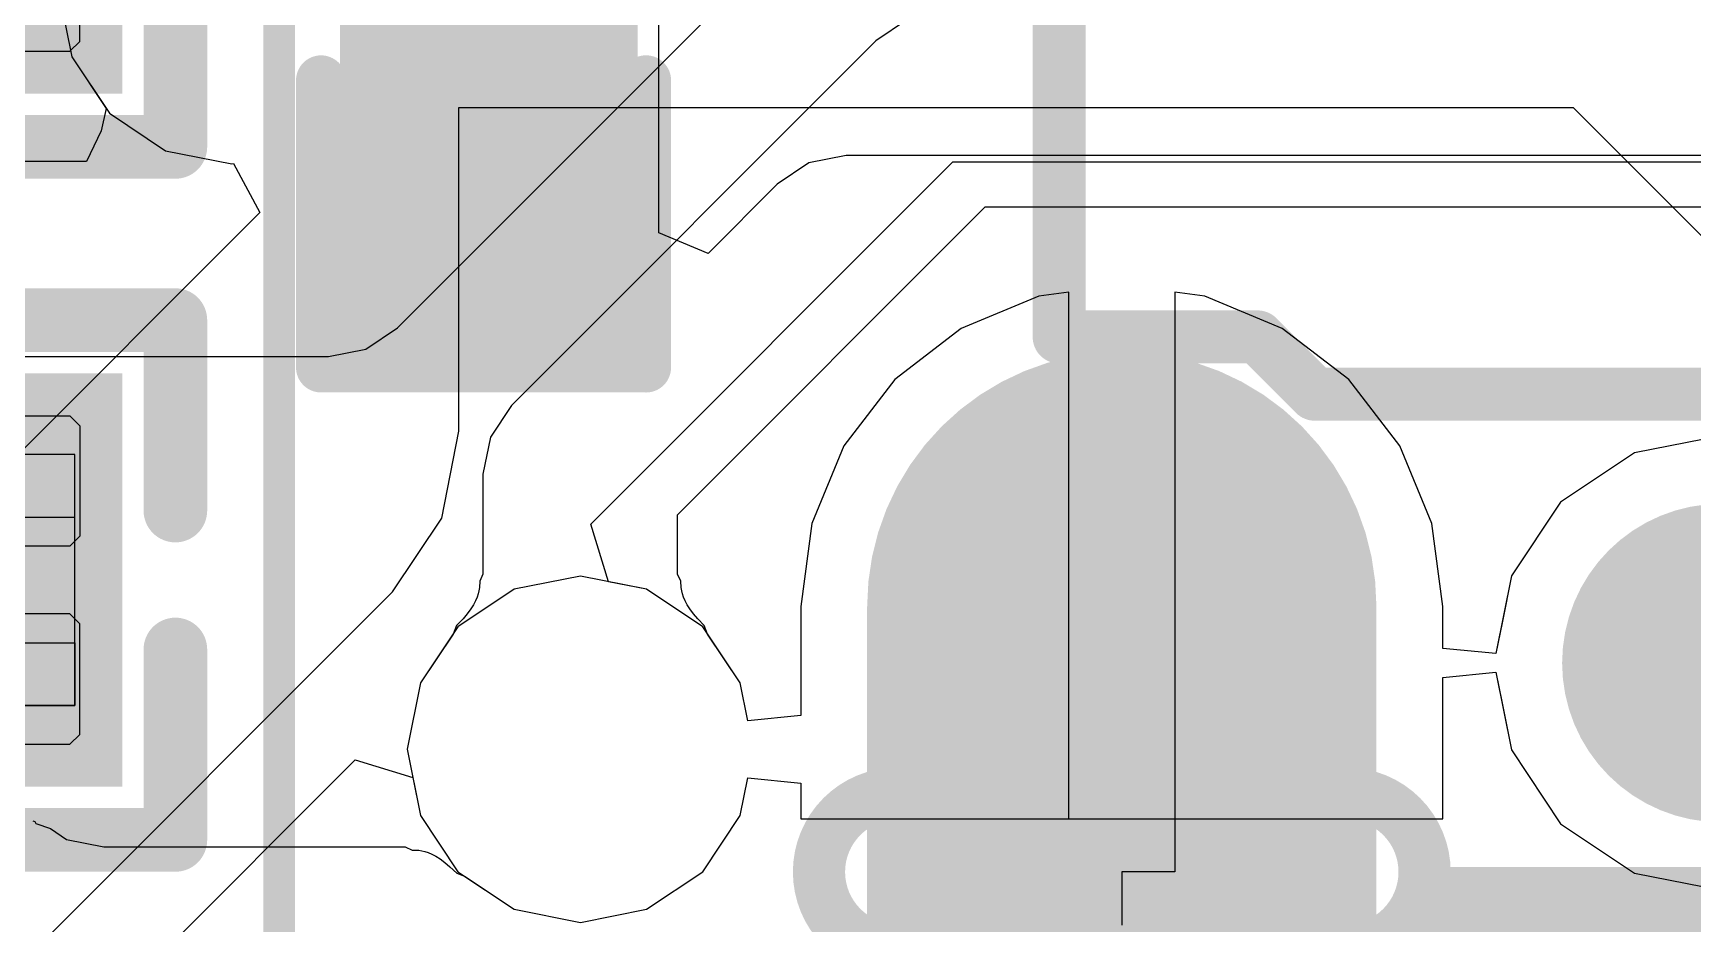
# Model space of a CAD drawing. Header units: millimetres. Extents: x 0 to 11.7, y 0 to 8.3.
# Drawn here: x 5.1485 to 5.3049, y 3.5451 to 3.629 of the extents above; entities that cross this region are included whole.
import ezdxf

# ---------------------------------------------------------------- set-up
doc = ezdxf.new("R2010")
doc.units = ezdxf.units.MM
doc.header["$MEASUREMENT"] = 0
for name, color, linetype in [('BottomLayer', 5, 'Continuous'), ('BottomOverlay', 54, 'Continuous'), ('BottomPaste', 16, 'Continuous'), ('BottomSolder', 6, 'Continuous'), ('ConnectLayer', 7, 'Continuous'), ('Mechanical13', 56, 'Continuous'), ('Mechanical15', 56, 'Continuous'), ('Mechanical4', 56, 'Continuous'), ('Mechanical5', 56, 'Continuous'), ('MidLayer1', 16, 'Continuous'), ('MidLayer2', 76, 'Continuous'), ('MultiLayer', 9, 'Continuous'), ('PadHoleLayer', 156, 'Continuous'), ('TopLayer', 1, 'Continuous'), ('TopOverlay', 2, 'Continuous'), ('TopPaste', 8, 'Continuous'), ('TopSolder', 216, 'Continuous')]:
    doc.layers.add(name, color=color, linetype=linetype)

# ---------------------------------------------------------------- blocks, each defined once
blk = doc.blocks.new('R0201_B_32')
at = {"layer": 'BottomLayer'}
for points in [[(-0.01477, -0.00638), (-0.00284, -0.00638), (-0.01477, 0.00638), (-0.00284, 0.00638)], [(0.00425, -0.00638), (0.01618, -0.00638), (0.00425, 0.00638), (0.01618, 0.00638)]]:
    blk.add_solid(points, dxfattribs=at)
at = {"layer": 'BottomOverlay', "const_width": 0.006}
for points in [[(-0.02377, 0.01538), (-0.00584, 0.01538)], [(-0.02377, 0.01538), (-0.02377, -0.01538)], [(0.00725, 0.01538), (0.02518, 0.01538)], [(0.02518, 0.01538), (0.02518, -0.01538)], [(-0.02377, -0.01538), (-0.00584, -0.01538)], [(0.00725, -0.01538), (0.02518, -0.01538)]]:
    blk.add_lwpolyline(points, dxfattribs=at)
at = {"layer": 'BottomOverlay', "const_width": 0.003}
for points in [[(-0.02527, 0.01538, 1), (-0.02227, 0.01538, 1)], [(-0.02527, 0.01538, 1), (-0.02227, 0.01538, 1)], [(-0.00734, 0.01538, 1), (-0.00434, 0.01538, 1)], [(0.00575, 0.01538, 1), (0.00875, 0.01538, 1)], [(0.02368, 0.01538, 1), (0.02668, 0.01538, 1)], [(0.02368, 0.01538, 1), (0.02668, 0.01538, 1)], [(-0.02527, -0.01538, 1), (-0.02227, -0.01538, 1)], [(-0.02527, -0.01538, 1), (-0.02227, -0.01538, 1)], [(-0.00734, -0.01538, 1), (-0.00434, -0.01538, 1)], [(0.00575, -0.01538, 1), (0.00875, -0.01538, 1)], [(0.02368, -0.01538, 1), (0.02668, -0.01538, 1)], [(0.02368, -0.01538, 1), (0.02668, -0.01538, 1)]]:
    blk.add_lwpolyline(points, format="xyb", close=True, dxfattribs=at)
at = {"layer": 'BottomPaste'}
for p, q in [((-0.01383, 0.00638), (-0.01477, 0.00543)), ((-0.00343, 0.00638), (-0.01383, 0.00638)), ((-0.00248, 0.00543), (-0.00343, 0.00638)), ((0.00389, 0.00543), (0.00484, 0.00638)), ((0.00484, 0.00638), (0.01524, 0.00638)), ((0.01524, 0.00638), (0.01618, 0.00543)), ((-0.01477, 0.00543), (-0.01477, -0.00543)), ((-0.00248, -0.00543), (-0.00248, 0.00543)), ((0.00389, -0.00543), (0.00389, 0.00543)), ((0.01618, 0.00543), (0.01618, -0.00543)), ((-0.01477, -0.00543), (-0.01383, -0.00638)), ((-0.00343, -0.00638), (-0.00248, -0.00543)), ((0.00484, -0.00638), (0.00389, -0.00543)), ((0.01618, -0.00543), (0.01524, -0.00638)), ((-0.01383, -0.00638), (-0.00343, -0.00638)), ((0.01524, -0.00638), (0.00484, -0.00638))]:
    blk.add_line(p, q, dxfattribs=at)
for points in [[(-0.01477, -0.00638), (-0.00284, -0.00638), (-0.01477, 0.00638), (-0.00284, 0.00638)], [(0.00425, -0.00638), (0.01618, -0.00638), (0.00425, 0.00638), (0.01618, 0.00638)]]:
    blk.add_solid(points, dxfattribs=at)
at = {"layer": 'BottomSolder'}
for points in [[(-0.01877, -0.01038), (0.00116, -0.01038), (-0.01877, 0.01038), (0.00116, 0.01038)], [(0.00025, -0.01038), (0.02018, -0.01038), (0.00025, 0.01038), (0.02018, 0.01038)]]:
    blk.add_solid(points, dxfattribs=at)
at = {"layer": 'Mechanical15', "const_width": 0.0001}
blk.add_lwpolyline([(0.01465, 0.006), (0.01665, 0.004)], dxfattribs=at)
at = {"layer": 'Mechanical15', "const_width": 0.00005}
for points in [[(0.01462, 0.006, 1), (0.01467, 0.006, 1)], [(0.01662, 0.004, 1), (0.01667, 0.004, 1)]]:
    blk.add_lwpolyline(points, format="xyb", close=True, dxfattribs=at)
at = {"layer": 'Mechanical4'}
for p, q in [((0.01252, 0.0059), (-0.01111, 0.0059)), ((-0.01111, 0.0059), (-0.01111, -0.00591)), ((0.01252, -0.00591), (0.01252, 0.0059)), ((-0.01111, -0.00591), (0.01252, -0.00591))]:
    blk.add_line(p, q, dxfattribs=at)
at = {"layer": 'Mechanical5'}
for p, q in [((-0.01111, -0.00591), (-0.01111, 0.0059)), ((-0.01111, 0.0059), (-0.0052, 0.0059)), ((-0.0052, 0.0059), (-0.0052, -0.00591)), ((0.01252, 0.0059), (0.00661, 0.0059)), ((0.00661, 0.0059), (0.00661, -0.00591)), ((0.01252, -0.00591), (0.01252, 0.0059)), ((-0.0052, -0.00591), (-0.01111, -0.00591)), ((0.00661, -0.00591), (0.01252, -0.00591))]:
    blk.add_line(p, q, dxfattribs=at)
blk = doc.blocks.new('_0402_B_39')
at = {"layer": 'BottomLayer'}
for points in [[(-0.01164, 0.03202), (-0.01164, 0.0084), (0.00844, 0.03202), (0.00844, 0.0084)], [(-0.01164, -0.00735), (-0.01164, -0.03097), (0.00844, -0.00735), (0.00844, -0.03097)]]:
    blk.add_solid(points, dxfattribs=at)
at = {"layer": 'BottomOverlay', "const_width": 0.00472}
for points in [[(-0.01641, 0.03722), (-0.01641, 0.01019)], [(0.01421, 0.03722), (-0.01641, 0.03722)], [(0.01421, 0.03722), (0.01421, 0.01019)], [(-0.01741, -0.00913), (-0.01741, -0.03616)], [(0.01321, -0.00913), (0.01321, -0.03616)], [(0.01321, -0.03616), (-0.01741, -0.03616)]]:
    blk.add_lwpolyline(points, dxfattribs=at)
at = {"layer": 'BottomOverlay', "const_width": 0.00236}
for points in [[(-0.0176, 0.03722, 1), (-0.01523, 0.03722, 1)], [(-0.0176, 0.03722, 1), (-0.01523, 0.03722, 1)], [(0.01303, 0.03722, 1), (0.01539, 0.03722, 1)], [(0.01303, 0.03722, 1), (0.01539, 0.03722, 1)], [(-0.0176, 0.01019, 1), (-0.01523, 0.01019, 1)], [(0.01303, 0.01019, 1), (0.01539, 0.01019, 1)], [(-0.01859, -0.00913, 1), (-0.01623, -0.00913, 1)], [(0.01203, -0.00913, 1), (0.01439, -0.00913, 1)], [(-0.01859, -0.03616, 1), (-0.01623, -0.03616, 1)], [(-0.01859, -0.03616, 1), (-0.01623, -0.03616, 1)], [(0.01203, -0.03616, 1), (0.01439, -0.03616, 1)], [(0.01203, -0.03616, 1), (0.01439, -0.03616, 1)]]:
    blk.add_lwpolyline(points, format="xyb", close=True, dxfattribs=at)
at = {"layer": 'BottomPaste'}
for points in [[(-0.01164, 0.03202), (-0.01164, 0.0084), (0.00844, 0.03202), (0.00844, 0.0084)], [(-0.01164, -0.00735), (-0.01164, -0.03097), (0.00844, -0.00735), (0.00844, -0.03097)]]:
    blk.add_solid(points, dxfattribs=at)
at = {"layer": 'BottomSolder'}
for points in [[(-0.01564, 0.03602), (-0.01564, 0.0044), (0.01244, 0.03602), (0.01244, 0.0044)], [(-0.01564, -0.00335), (-0.01564, -0.03497), (0.01244, -0.00335), (0.01244, -0.03497)]]:
    blk.add_solid(points, dxfattribs=at)
at = {"layer": 'Mechanical13', "const_width": 0.00394}
for points in [[(0.00916, 0.02056), (-0.01197, 0.02056)], [(-0.01197, 0.02056), (-0.01197, -0.01916)], [(0.00916, 0.02056), (0.00916, -0.01916)], [(0.00916, -0.01916), (-0.01197, -0.01916)]]:
    blk.add_lwpolyline(points, dxfattribs=at)
at = {"layer": 'Mechanical13', "const_width": 0.00197}
for points in [[(-0.01296, 0.02056, 1), (-0.01099, 0.02056, 1)], [(-0.01296, 0.02056, 1), (-0.01099, 0.02056, 1)], [(0.00818, 0.02056, 1), (0.01015, 0.02056, 1)], [(0.00818, 0.02056, 1), (0.01015, 0.02056, 1)], [(-0.01296, -0.01916, 1), (-0.01099, -0.01916, 1)], [(-0.01296, -0.01916, 1), (-0.01099, -0.01916, 1)], [(0.00818, -0.01916, 1), (0.01015, -0.01916, 1)], [(0.00818, -0.01916, 1), (0.01015, -0.01916, 1)]]:
    blk.add_lwpolyline(points, format="xyb", close=True, dxfattribs=at)
at = {"layer": 'Mechanical15', "const_width": 0.00394}
for points in [[(-0.00157, 0.01911), (-0.00157, -0.01829)], [(0.0083, 0.00041), (-0.01151, 0.00041)]]:
    blk.add_lwpolyline(points, dxfattribs=at)
at = {"layer": 'Mechanical15', "const_width": 0.00197}
for points in [[(-0.00255, 0.01911, 1), (-0.00058, 0.01911, 1)], [(-0.01249, 0.00041, 1), (-0.01053, 0.00041, 1)], [(0.00732, 0.00041, 1), (0.00929, 0.00041, 1)], [(-0.00255, -0.01829, 1), (-0.00058, -0.01829, 1)]]:
    blk.add_lwpolyline(points, format="xyb", close=True, dxfattribs=at)
blk = doc.blocks.new('USB_TYPE_C_16PIN_A_55')
at = {"layer": 'BottomLayer', "const_width": 0.04}
blk.add_lwpolyline([(0.11978, -0.16891), (0.06978, -0.16891)], dxfattribs=at)
at = {"layer": 'BottomLayer', "const_width": 0.02}
blk.add_lwpolyline([(0.05978, -0.16891, 1), (0.07978, -0.16891, 1)], format="xyb", close=True, dxfattribs=at)
at = {"layer": 'BottomSolder'}
for points, const_width in [([(0.0731, -0.11241, 1), (0.0771, -0.11241, 1)], 0.004), ([(0.05778, -0.16891, 1), (0.08178, -0.16891, 1)], 0.024), ([(0.10778, -0.16891, 1), (0.13178, -0.16891, 1)], 0.024)]:
    blk.add_lwpolyline(points, format="xyb", close=True, dxfattribs=dict(at, const_width=const_width))
at = {"layer": 'BottomSolder', "const_width": 0.048}
blk.add_lwpolyline([(0.11978, -0.16891), (0.06978, -0.16891)], dxfattribs=at)
at = {"layer": 'MidLayer1', "const_width": 0.04}
blk.add_lwpolyline([(0.11978, -0.16891), (0.06978, -0.16891)], dxfattribs=at)
at = {"layer": 'MidLayer1', "const_width": 0.02}
blk.add_lwpolyline([(0.05978, -0.16891, 1), (0.07978, -0.16891, 1)], format="xyb", close=True, dxfattribs=at)
at = {"layer": 'MidLayer2', "const_width": 0.04}
blk.add_lwpolyline([(0.11978, -0.16891), (0.06978, -0.16891)], dxfattribs=at)
at = {"layer": 'MidLayer2', "const_width": 0.02}
blk.add_lwpolyline([(0.05978, -0.16891, 1), (0.07978, -0.16891, 1)], format="xyb", close=True, dxfattribs=at)
at = {"layer": 'MultiLayer', "const_width": 0.04}
blk.add_lwpolyline([(0.11978, -0.16891), (0.06978, -0.16891)], dxfattribs=at)
at = {"layer": 'MultiLayer', "const_width": 0.02}
blk.add_lwpolyline([(0.05978, -0.16891, 1), (0.07978, -0.16891, 1)], format="xyb", close=True, dxfattribs=at)
at = {"layer": 'PadHoleLayer'}
for points, const_width in [([(0.0676, -0.11241, 1), (0.0826, -0.11241, 1)], 0.015), ([(0.10216, -0.14775), (0.10216, -0.19007, -1), (0.0874, -0.19007), (0.0874, -0.14775, -1)], 0.00492)]:
    blk.add_lwpolyline(points, format="xyb", close=True, dxfattribs=dict(at, const_width=const_width))
at = {"layer": 'TopLayer', "const_width": 0.04}
blk.add_lwpolyline([(0.11978, -0.16891), (0.06978, -0.16891)], dxfattribs=at)
at = {"layer": 'TopLayer', "const_width": 0.02}
blk.add_lwpolyline([(0.05978, -0.16891, 1), (0.07978, -0.16891, 1)], format="xyb", close=True, dxfattribs=at)
at = {"layer": 'TopLayer'}
blk.add_solid([(0.09832, -0.11281), (0.09832, -0.13643), (0.15147, -0.11281), (0.15147, -0.13643)], dxfattribs=at)
at = {"layer": 'TopOverlay', "const_width": 0.005}
for points in [[(0.04978, -0.15072), (0.04978, 0.15542)], [(0.04439, -0.15611), (0.04978, -0.15072)], [(0.04439, -0.17481), (0.04439, -0.15611)], [(0.04439, -0.17481), (-0.02451, -0.17481)]]:
    blk.add_lwpolyline(points, dxfattribs=at)
at = {"layer": 'TopOverlay', "const_width": 0.0025}
for points in [[(0.04853, -0.15072, 1), (0.05103, -0.15072, 1)], [(0.04853, -0.15072, 1), (0.05103, -0.15072, 1)], [(0.04314, -0.15611, 1), (0.04564, -0.15611, 1)], [(0.04314, -0.15611, 1), (0.04564, -0.15611, 1)], [(0.04314, -0.17481, 1), (0.04564, -0.17481, 1)], [(0.04314, -0.17481, 1), (0.04564, -0.17481, 1)]]:
    blk.add_lwpolyline(points, format="xyb", close=True, dxfattribs=at)
at = {"layer": 'TopPaste'}
blk.add_solid([(0.09832, -0.11281), (0.09832, -0.13643), (0.15147, -0.11281), (0.15147, -0.13643)], dxfattribs=at)
at = {"layer": 'TopSolder'}
for points, const_width in [([(0.0731, -0.11241, 1), (0.0771, -0.11241, 1)], 0.004), ([(0.05778, -0.16891, 1), (0.08178, -0.16891, 1)], 0.024), ([(0.10778, -0.16891, 1), (0.13178, -0.16891, 1)], 0.024)]:
    blk.add_lwpolyline(points, format="xyb", close=True, dxfattribs=dict(at, const_width=const_width))
at = {"layer": 'TopSolder', "const_width": 0.048}
blk.add_lwpolyline([(0.11978, -0.16891), (0.06978, -0.16891)], dxfattribs=at)
at = {"layer": 'TopSolder'}
blk.add_solid([(0.09432, -0.1088), (0.09432, -0.14043), (0.15547, -0.1088), (0.15547, -0.14043)], dxfattribs=at)
blk = doc.blocks.new('R0201_B_57')
at = {"layer": 'BottomLayer'}
for points in [[(-0.01477, -0.00638), (-0.00284, -0.00638), (-0.01477, 0.00638), (-0.00284, 0.00638)], [(0.00425, -0.00638), (0.01618, -0.00638), (0.00425, 0.00638), (0.01618, 0.00638)]]:
    blk.add_solid(points, dxfattribs=at)
at = {"layer": 'BottomOverlay', "const_width": 0.006}
for points in [[(-0.02377, 0.01538), (-0.00584, 0.01538)], [(-0.02377, 0.01538), (-0.02377, -0.01538)], [(0.00725, 0.01538), (0.02518, 0.01538)], [(0.02518, 0.01538), (0.02518, -0.01538)], [(-0.02377, -0.01538), (-0.00584, -0.01538)], [(0.00725, -0.01538), (0.02518, -0.01538)]]:
    blk.add_lwpolyline(points, dxfattribs=at)
at = {"layer": 'BottomOverlay', "const_width": 0.003}
for points in [[(-0.02527, 0.01538, 1), (-0.02227, 0.01538, 1)], [(-0.02527, 0.01538, 1), (-0.02227, 0.01538, 1)], [(-0.00734, 0.01538, 1), (-0.00434, 0.01538, 1)], [(0.00575, 0.01538, 1), (0.00875, 0.01538, 1)], [(0.02368, 0.01538, 1), (0.02668, 0.01538, 1)], [(0.02368, 0.01538, 1), (0.02668, 0.01538, 1)], [(-0.02527, -0.01538, 1), (-0.02227, -0.01538, 1)], [(-0.02527, -0.01538, 1), (-0.02227, -0.01538, 1)], [(-0.00734, -0.01538, 1), (-0.00434, -0.01538, 1)], [(0.00575, -0.01538, 1), (0.00875, -0.01538, 1)], [(0.02368, -0.01538, 1), (0.02668, -0.01538, 1)], [(0.02368, -0.01538, 1), (0.02668, -0.01538, 1)]]:
    blk.add_lwpolyline(points, format="xyb", close=True, dxfattribs=at)
at = {"layer": 'BottomPaste'}
for p, q in [((-0.01383, 0.00638), (-0.01477, 0.00543)), ((-0.00343, 0.00638), (-0.01383, 0.00638)), ((-0.00248, 0.00543), (-0.00343, 0.00638)), ((0.00389, 0.00543), (0.00484, 0.00638)), ((0.00484, 0.00638), (0.01524, 0.00638)), ((0.01524, 0.00638), (0.01618, 0.00543)), ((-0.01477, 0.00543), (-0.01477, -0.00543)), ((-0.00248, -0.00543), (-0.00248, 0.00543)), ((0.00389, -0.00543), (0.00389, 0.00543)), ((0.01618, 0.00543), (0.01618, -0.00543)), ((-0.01477, -0.00543), (-0.01383, -0.00638)), ((-0.00343, -0.00638), (-0.00248, -0.00543)), ((0.00484, -0.00638), (0.00389, -0.00543)), ((0.01618, -0.00543), (0.01524, -0.00638)), ((-0.01383, -0.00638), (-0.00343, -0.00638)), ((0.01524, -0.00638), (0.00484, -0.00638))]:
    blk.add_line(p, q, dxfattribs=at)
for points in [[(-0.01477, -0.00638), (-0.00284, -0.00638), (-0.01477, 0.00638), (-0.00284, 0.00638)], [(0.00425, -0.00638), (0.01618, -0.00638), (0.00425, 0.00638), (0.01618, 0.00638)]]:
    blk.add_solid(points, dxfattribs=at)
at = {"layer": 'BottomSolder'}
for points in [[(-0.01877, -0.01038), (0.00116, -0.01038), (-0.01877, 0.01038), (0.00116, 0.01038)], [(0.00025, -0.01038), (0.02018, -0.01038), (0.00025, 0.01038), (0.02018, 0.01038)]]:
    blk.add_solid(points, dxfattribs=at)
at = {"layer": 'Mechanical15', "const_width": 0.0001}
blk.add_lwpolyline([(0.01465, 0.006), (0.01665, 0.004)], dxfattribs=at)
at = {"layer": 'Mechanical15', "const_width": 0.00005}
for points in [[(0.01462, 0.006, 1), (0.01467, 0.006, 1)], [(0.01662, 0.004, 1), (0.01667, 0.004, 1)]]:
    blk.add_lwpolyline(points, format="xyb", close=True, dxfattribs=at)
at = {"layer": 'Mechanical4'}
for p, q in [((0.01252, 0.0059), (-0.01111, 0.0059)), ((-0.01111, 0.0059), (-0.01111, -0.00591)), ((0.01252, -0.00591), (0.01252, 0.0059)), ((-0.01111, -0.00591), (0.01252, -0.00591))]:
    blk.add_line(p, q, dxfattribs=at)
at = {"layer": 'Mechanical5'}
for p, q in [((-0.01111, -0.00591), (-0.01111, 0.0059)), ((-0.01111, 0.0059), (-0.0052, 0.0059)), ((-0.0052, 0.0059), (-0.0052, -0.00591)), ((0.01252, 0.0059), (0.00661, 0.0059)), ((0.00661, 0.0059), (0.00661, -0.00591)), ((0.01252, -0.00591), (0.01252, 0.0059)), ((-0.0052, -0.00591), (-0.01111, -0.00591)), ((0.00661, -0.00591), (0.01252, -0.00591))]:
    blk.add_line(p, q, dxfattribs=at)

msp = doc.modelspace()

# ---------------------------------------------------------------- linework, layer by layer
at = {"layer": 'ConnectLayer'}
for p, q in [((5.18282, 3.60121), (5.22251, 3.6409)), ((5.15089, 3.63297), (5.15213, 3.62673)), ((5.15089, 3.63297), (5.15213, 3.62673)), ((5.20747, 3.61015), (5.20747, 3.63106)), ((5.23089, 3.63025), (5.22792, 3.62826)), ((5.22792, 3.62826), (5.19357, 3.59391)), ((5.15213, 3.62673), (5.15538, 3.62187)), ((5.15213, 3.62673), (5.15567, 3.62144)), ((5.15538, 3.62187), (5.15488, 3.61977)), ((5.15567, 3.62144), (5.16096, 3.6179)), ((5.18862, 3.59149), (5.18862, 3.62196)), ((5.18862, 3.62196), (5.29364, 3.62196)), ((5.29364, 3.62196), (5.31996, 3.59564)), ((5.15488, 3.61977), (5.1535, 3.61687)), ((5.1535, 3.61687), (5.12133, 3.61687)), ((5.16096, 3.6179), (5.16721, 3.61666)), ((5.16721, 3.61666), (5.16737, 3.61669)), ((5.16737, 3.61669), (5.16984, 3.61208)), ((5.20105, 3.58274), (5.23517, 3.61686)), ((5.22159, 3.61675), (5.21862, 3.61476)), ((5.22511, 3.61745), (5.22159, 3.61675)), ((5.35216, 3.61745), (5.22511, 3.61745)), ((5.23517, 3.61686), (5.33389, 3.61686)), ((5.21862, 3.61476), (5.21209, 3.60823)), ((5.16984, 3.61208), (5.11197, 3.55421)), ((5.20923, 3.58362), (5.23821, 3.6126)), ((5.23821, 3.6126), (5.4202, 3.6126)), ((5.21209, 3.60823), (5.20747, 3.61015)), ((5.24326, 3.6042), (5.23596, 3.60117)), ((5.24326, 3.6042), (5.23596, 3.60117)), ((5.24326, 3.6042), (5.23596, 3.60117)), ((5.24609, 3.60457), (5.24326, 3.6042)), ((5.24609, 3.60457), (5.24326, 3.6042)), ((5.24609, 3.60457), (5.24326, 3.6042)), ((5.24609, 3.55497), (5.24609, 3.60457)), ((5.24609, 3.55497), (5.24609, 3.60457)), ((5.24609, 3.55497), (5.24609, 3.60457)), ((5.25893, 3.6042), (5.25609, 3.60457)), ((5.25609, 3.60457), (5.25609, 3.55497)), ((5.25893, 3.6042), (5.25609, 3.60457)), ((5.25609, 3.60457), (5.25609, 3.55497)), ((5.25893, 3.6042), (5.25609, 3.60457)), ((5.25609, 3.60457), (5.25609, 3.54997)), ((5.26622, 3.60117), (5.25893, 3.6042)), ((5.26622, 3.60117), (5.25893, 3.6042)), ((5.26622, 3.60117), (5.25893, 3.6042)), ((5.17984, 3.59922), (5.18282, 3.60121)), ((5.23596, 3.60117), (5.2297, 3.59636)), ((5.23596, 3.60117), (5.2297, 3.59636)), ((5.23596, 3.60117), (5.2297, 3.59636)), ((5.27249, 3.59636), (5.26622, 3.60117)), ((5.27249, 3.59636), (5.26622, 3.60117)), ((5.27249, 3.59636), (5.26622, 3.60117)), ((5.17633, 3.59852), (5.17984, 3.59922)), ((5.12133, 3.59852), (5.17633, 3.59852)), ((5.2297, 3.59636), (5.22489, 3.5901)), ((5.2297, 3.59636), (5.22489, 3.5901)), ((5.2297, 3.59636), (5.22489, 3.5901)), ((5.2773, 3.5901), (5.27249, 3.59636)), ((5.2773, 3.5901), (5.27249, 3.59636)), ((5.2773, 3.5901), (5.27249, 3.59636)), ((5.19357, 3.59391), (5.19158, 3.59093)), ((5.18699, 3.5833), (5.18862, 3.59149)), ((5.19158, 3.59093), (5.19088, 3.58742)), ((5.22489, 3.5901), (5.22187, 3.5828)), ((5.22489, 3.5901), (5.22187, 3.5828)), ((5.22489, 3.5901), (5.22187, 3.5828)), ((5.28032, 3.5828), (5.2773, 3.5901)), ((5.28032, 3.5828), (5.2773, 3.5901)), ((5.28032, 3.5828), (5.2773, 3.5901)), ((5.30759, 3.59106), (5.2994, 3.58943)), ((5.30759, 3.59106), (5.2994, 3.58943)), ((5.30759, 3.59106), (5.2994, 3.58943)), ((5.2994, 3.58943), (5.29245, 3.58479)), ((5.2994, 3.58943), (5.29245, 3.58479)), ((5.2994, 3.58943), (5.29245, 3.58479)), ((5.19088, 3.58742), (5.19088, 3.57802)), ((5.20923, 3.57802), (5.20923, 3.58362)), ((5.29245, 3.58479), (5.28781, 3.57785)), ((5.29245, 3.58479), (5.28781, 3.57785)), ((5.29245, 3.58479), (5.28781, 3.57785)), ((5.18235, 3.57635), (5.18699, 3.5833)), ((5.2027, 3.57731), (5.20105, 3.58274)), ((5.22187, 3.5828), (5.22084, 3.57497)), ((5.22187, 3.5828), (5.22084, 3.57497)), ((5.22187, 3.5828), (5.22084, 3.57497)), ((5.28135, 3.57497), (5.28032, 3.5828)), ((5.28135, 3.57497), (5.28032, 3.5828)), ((5.28135, 3.57497), (5.28032, 3.5828)), ((5.19057, 3.57735), (5.19054, 3.57676)), ((5.19088, 3.57802), (5.19057, 3.57735)), ((5.20006, 3.57784), (5.19381, 3.57659)), ((5.2063, 3.57659), (5.20006, 3.57784)), ((5.20954, 3.57735), (5.20923, 3.57802)), ((5.20957, 3.57676), (5.20954, 3.57735)), ((5.28781, 3.57785), (5.28635, 3.57053)), ((5.28781, 3.57785), (5.28693, 3.57343)), ((5.28781, 3.57785), (5.28693, 3.57343)), ((5.08612, 3.48012), (5.18235, 3.57635)), ((5.19381, 3.57659), (5.18852, 3.57306)), ((5.19033, 3.57585), (5.19019, 3.57552)), ((5.19043, 3.57617), (5.19033, 3.57585)), ((5.1905, 3.57646), (5.19043, 3.57617)), ((5.19054, 3.57676), (5.1905, 3.57646)), ((5.2063, 3.57659), (5.2027, 3.57731)), ((5.21159, 3.57306), (5.2063, 3.57659)), ((5.21159, 3.57306), (5.2063, 3.57659)), ((5.20961, 3.57646), (5.20957, 3.57676)), ((5.20968, 3.57617), (5.20961, 3.57646)), ((5.20978, 3.57585), (5.20968, 3.57617)), ((5.20993, 3.57552), (5.20978, 3.57585)), ((5.1894, 3.57429), (5.189, 3.57381)), ((5.18973, 3.57474), (5.1894, 3.57429)), ((5.18999, 3.57514), (5.18973, 3.57474)), ((5.19019, 3.57552), (5.18999, 3.57514)), ((5.21012, 3.57514), (5.20993, 3.57552)), ((5.21038, 3.57474), (5.21012, 3.57514)), ((5.21071, 3.57429), (5.21038, 3.57474)), ((5.21112, 3.57381), (5.21071, 3.57429)), ((5.22084, 3.57497), (5.22084, 3.5647)), ((5.22084, 3.57497), (5.22084, 3.5647)), ((5.22084, 3.57497), (5.22084, 3.5647)), ((5.28135, 3.57102), (5.28135, 3.57497)), ((5.28135, 3.57102), (5.28135, 3.57497)), ((5.28135, 3.57102), (5.28135, 3.57497)), ((5.18852, 3.57306), (5.18498, 3.56777)), ((5.18838, 3.57317), (5.18807, 3.57238)), ((5.189, 3.57381), (5.18838, 3.57317)), ((5.21174, 3.57317), (5.21112, 3.57381)), ((5.21513, 3.56777), (5.21159, 3.57306)), ((5.21513, 3.56777), (5.21159, 3.57306)), ((5.21204, 3.57238), (5.21174, 3.57317)), ((5.28693, 3.57343), (5.28635, 3.57053)), ((5.28693, 3.57343), (5.28635, 3.57053)), ((5.18807, 3.57238), (5.18498, 3.56777)), ((5.21513, 3.56777), (5.21204, 3.57238)), ((5.28635, 3.57053), (5.28135, 3.57102)), ((5.28635, 3.57053), (5.28135, 3.57102)), ((5.28635, 3.57053), (5.28135, 3.57102)), ((5.28135, 3.56828), (5.28635, 3.56878)), ((5.28135, 3.56828), (5.28635, 3.56878)), ((5.28135, 3.56829), (5.28635, 3.56878)), ((5.28135, 3.55497), (5.28135, 3.56829)), ((5.28135, 3.55497), (5.28135, 3.56828)), ((5.28135, 3.55497), (5.28135, 3.56828)), ((5.28635, 3.56878), (5.28693, 3.56587)), ((5.28635, 3.56878), (5.28693, 3.56587)), ((5.28635, 3.56878), (5.28781, 3.56146)), ((5.18498, 3.56777), (5.18374, 3.56152)), ((5.18498, 3.56777), (5.18374, 3.56152)), ((5.21584, 3.56421), (5.21513, 3.56777)), ((5.21584, 3.56421), (5.21513, 3.56777)), ((5.21584, 3.56421), (5.21513, 3.56777)), ((5.28693, 3.56587), (5.28781, 3.56146)), ((5.28693, 3.56587), (5.28781, 3.56146)), ((5.22084, 3.5647), (5.21584, 3.56421)), ((5.22084, 3.5647), (5.21584, 3.56421)), ((5.22084, 3.5647), (5.21584, 3.56421)), ((5.14852, 3.5302), (5.17884, 3.56053)), ((5.17884, 3.56053), (5.18427, 3.55888)), ((5.18374, 3.56152), (5.18498, 3.55528)), ((5.18374, 3.56152), (5.18498, 3.55528)), ((5.28781, 3.56146), (5.29245, 3.55451)), ((5.28781, 3.56146), (5.29245, 3.55451)), ((5.28781, 3.56146), (5.29245, 3.55451)), ((5.18427, 3.55888), (5.18498, 3.55528)), ((5.21513, 3.55528), (5.21584, 3.55884)), ((5.21513, 3.55528), (5.21584, 3.55884)), ((5.21513, 3.55528), (5.21584, 3.55884)), ((5.21513, 3.55528), (5.21584, 3.55884)), ((5.21584, 3.55884), (5.22084, 3.55834)), ((5.21584, 3.55884), (5.22084, 3.55834)), ((5.21584, 3.55884), (5.22084, 3.55834)), ((5.21584, 3.55884), (5.22084, 3.55834)), ((5.22084, 3.55834), (5.22084, 3.55497)), ((5.22084, 3.55834), (5.22084, 3.55497)), ((5.22084, 3.55834), (5.22084, 3.55497)), ((5.22084, 3.55834), (5.22084, 3.55497)), ((5.14846, 3.55479), (5.14865, 3.55471)), ((5.14865, 3.55471), (5.14874, 3.55453)), ((5.14874, 3.55453), (5.15013, 3.55405)), ((5.15013, 3.55405), (5.15164, 3.55304)), ((5.18498, 3.55528), (5.18852, 3.54999)), ((5.18498, 3.55528), (5.18852, 3.54999)), ((5.18498, 3.55528), (5.18852, 3.54999)), ((5.21159, 3.54999), (5.21513, 3.55528)), ((5.21159, 3.54999), (5.21513, 3.55528)), ((5.21159, 3.54999), (5.21513, 3.55528)), ((5.21159, 3.54999), (5.21513, 3.55528)), ((5.22084, 3.55497), (5.24609, 3.55497)), ((5.22084, 3.55497), (5.24609, 3.55497)), ((5.22084, 3.55497), (5.25109, 3.55497)), ((5.22084, 3.55497), (5.24609, 3.55497)), ((5.25109, 3.55497), (5.28135, 3.55497)), ((5.25609, 3.55497), (5.28135, 3.55497)), ((5.25609, 3.55497), (5.28135, 3.55497)), ((5.29245, 3.55451), (5.2994, 3.54987)), ((5.29245, 3.55451), (5.2994, 3.54987)), ((5.29245, 3.55451), (5.2994, 3.54987)), ((5.15164, 3.55304), (5.15515, 3.55235)), ((5.15515, 3.55235), (5.18356, 3.55235)), ((5.18356, 3.55235), (5.18422, 3.55203)), ((5.18422, 3.55203), (5.18482, 3.55201)), ((5.18482, 3.55201), (5.18511, 3.55197)), ((5.18511, 3.55197), (5.18541, 3.5519)), ((5.18541, 3.5519), (5.18572, 3.5518)), ((5.18572, 3.5518), (5.18606, 3.55165)), ((5.18606, 3.55165), (5.18643, 3.55146)), ((5.18643, 3.55146), (5.18684, 3.5512)), ((5.18684, 3.5512), (5.18729, 3.55087)), ((5.18729, 3.55087), (5.18777, 3.55046)), ((5.18777, 3.55046), (5.18841, 3.54984)), ((5.18841, 3.54984), (5.1892, 3.54954)), ((5.18852, 3.54999), (5.19381, 3.54645)), ((5.18852, 3.54999), (5.19381, 3.54645)), ((5.18852, 3.54999), (5.19381, 3.54645)), ((5.1892, 3.54954), (5.19381, 3.54645)), ((5.2063, 3.54645), (5.21159, 3.54999)), ((5.2063, 3.54645), (5.21159, 3.54999)), ((5.2063, 3.54645), (5.21159, 3.54999)), ((5.2063, 3.54645), (5.21159, 3.54999)), ((5.25609, 3.54997), (5.25109, 3.54997)), ((5.25109, 3.54997), (5.25109, 3.54497)), ((5.2994, 3.54987), (5.30759, 3.54824)), ((5.2994, 3.54987), (5.30759, 3.54824)), ((5.2994, 3.54987), (5.30759, 3.54824)), ((5.19381, 3.54645), (5.20006, 3.54521)), ((5.19381, 3.54645), (5.20006, 3.54521)), ((5.19381, 3.54645), (5.20006, 3.54521)), ((5.19381, 3.54645), (5.20006, 3.54521)), ((5.20006, 3.54521), (5.2063, 3.54645)), ((5.20006, 3.54521), (5.2063, 3.54645)), ((5.20006, 3.54521), (5.2063, 3.54645)), ((5.20006, 3.54521), (5.2063, 3.54645))]:
    msp.add_line(p, q, dxfattribs=at)
at = {"layer": 'TopOverlay', "const_width": 0.003}
msp.add_lwpolyline([(5.17167, 3.30554), (5.17167, 3.63117)], dxfattribs=at)

# ---------------------------------------------------------------- block references
for name, p, rotation in [('USB_TYPE_C_16PIN_A_55', (5.42, 3.64475), 270), ('_0402_B_39', (5.18983, 3.63471), 180), ('R0201_B_32', (5.14651, 3.64203), 90), ('R0201_B_57', (5.14651, 3.57676), 90)]:
    msp.add_blockref(name, p, dxfattribs=dict(rotation=rotation))

doc.saveas('drawing.dxf')
